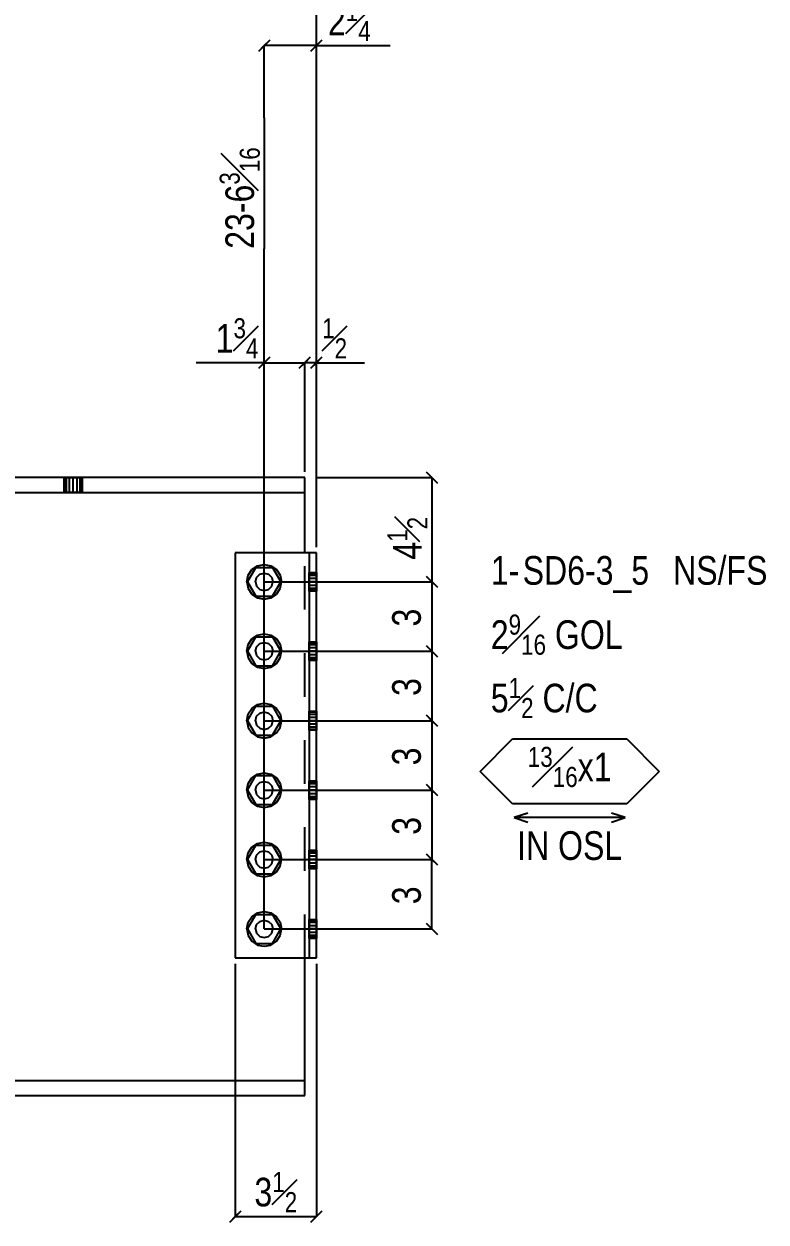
# Model space of a CAD drawing. Extents: x -19 to 172, y -89 to 62.
# Drawn here: x 93.4 to 125.4, y -35.2 to 16.6 of the extents above; entities that cross this region are included whole.
import ezdxf
from ezdxf.enums import TextEntityAlignment as Align

# ---------------------------------------------------------------- set-up
doc = ezdxf.new("R2010")
doc.units = 0
doc.header["$LTSCALE"] = 94.041302
doc.header["$MEASUREMENT"] = 0
doc.linetypes.add('SDS2_5', pattern=[0.04, 0.02, -0.02])
for name, color, linetype in [('OUTLINE', 7, 'CONTINUOUS'), ('SYSTEM_ANNOTATION', 7, 'CONTINUOUS'), ('USER_ANNOTATION', 7, 'CONTINUOUS')]:
    doc.layers.add(name, color=color, linetype=linetype)
doc.styles.add('ARIAL', font='arial.ttf', dxfattribs={"width": 0.8, "height": 0.2})

msp = doc.modelspace()

# ---------------------------------------------------------------- linework, layer by layer
at = {"layer": 'OUTLINE', "color": 2, "linetype": 'CONTINUOUS'}
for p, q in [((105.5, -3), (5.562, -3)), ((95.094, -2.995), (95.094, -3)), ((95.906, -3), (95.906, -2.995)), ((105.5, -3.64), (105.5, -3)), ((5.562, -3.64), (105.5, -3.64)), ((95.094, -3.64), (95.094, -3.645)), ((95.906, -3.645), (95.906, -3.64)), ((105.5, -3.71), (105.5, -3.64)), ((105.5, -3.91), (105.5, -3.71)), ((105.5, -4.209), (105.5, -3.91)), ((105.5, -4.562), (105.5, -4.209)), ((105.5, -6.25), (105.5, -4.562)), ((105.312, -6.25), (102.5, -6.25)), ((102.5, -6.25), (102.5, -23.75)), ((105.456, -6.25), (105.312, -6.25)), ((105.578, -6.25), (105.456, -6.25)), ((105.659, -6.25), (105.578, -6.25)), ((105.688, -6.25), (105.659, -6.25)), ((106, -6.25), (105.688, -6.25)), ((105.688, -6.25), (105.688, -23.75)), ((106, -23.75), (106, -6.25)), ((102.5, -23.75), (105.312, -23.75)), ((105.312, -23.75), (105.456, -23.75)), ((105.456, -23.75), (105.578, -23.75)), ((105.5, -28.137), (105.5, -23.75)), ((105.578, -23.75), (105.659, -23.75)), ((105.659, -23.75), (105.688, -23.75)), ((105.688, -23.75), (106, -23.75)), ((105.5, -28.491), (105.5, -28.137)), ((105.5, -28.79), (105.5, -28.491)), ((105.5, -28.99), (105.5, -28.79)), ((105.5, -29.06), (5.562, -29.06)), ((105.5, -29.06), (105.5, -28.99)), ((105.5, -29.7), (105.5, -29.06)), ((5.562, -29.7), (105.5, -29.7))]:
    msp.add_line(p, q, dxfattribs=at)
at = {"layer": 'OUTLINE', "color": 1, "linetype": 'SDS2_5'}
for p, q in [((95.094, -2.995), (95.125, -2.995)), ((95.094, -3), (95.094, -3.64)), ((95.125, -3), (95.125, -2.995)), ((95.125, -2.995), (95.213, -2.995)), ((95.125, -3.64), (95.125, -3)), ((95.213, -3), (95.213, -2.995)), ((95.213, -2.995), (95.345, -2.995)), ((95.213, -3.64), (95.213, -3)), ((95.345, -3), (95.345, -2.995)), ((95.345, -2.995), (95.5, -2.995)), ((95.345, -3.64), (95.345, -3)), ((95.5, -3), (95.5, -2.995)), ((95.5, -2.995), (95.655, -2.995)), ((95.5, -3.64), (95.5, -3)), ((95.655, -2.995), (95.655, -3)), ((95.655, -2.995), (95.787, -2.995)), ((95.655, -3), (95.655, -3.64)), ((95.787, -2.995), (95.787, -3)), ((95.787, -2.995), (95.875, -2.995)), ((95.787, -3), (95.787, -3.64)), ((95.875, -2.995), (95.875, -3)), ((95.875, -2.995), (95.906, -2.995)), ((95.875, -3), (95.875, -3.64)), ((95.906, -3.64), (95.906, -3)), ((95.125, -3.645), (95.094, -3.645)), ((95.125, -3.645), (95.125, -3.64)), ((95.213, -3.645), (95.125, -3.645)), ((95.213, -3.645), (95.213, -3.64)), ((95.345, -3.645), (95.213, -3.645)), ((95.345, -3.645), (95.345, -3.64)), ((95.5, -3.645), (95.345, -3.645)), ((95.5, -3.645), (95.5, -3.64)), ((95.655, -3.645), (95.5, -3.645)), ((95.655, -3.64), (95.655, -3.645)), ((95.787, -3.645), (95.655, -3.645)), ((95.787, -3.64), (95.787, -3.645)), ((95.875, -3.645), (95.787, -3.645)), ((95.875, -3.64), (95.875, -3.645)), ((95.906, -3.645), (95.875, -3.645)), ((105.5, -23.75), (105.5, -6.25)), ((103, -7.5), (103.055, -7.211)), ((103, -7.5), (103.055, -7.211)), ((103.031, -7.5), (103.391, -6.875)), ((103.031, -7.5), (103.391, -6.875)), ((103.031, -7.5), (103.391, -6.875)), ((103.055, -7.211), (103.219, -6.969)), ((103.055, -7.211), (103.219, -6.969)), ((103.219, -6.969), (103.461, -6.805)), ((103.219, -6.969), (103.461, -6.805)), ((103.391, -6.875), (104.109, -6.875)), ((103.391, -6.875), (104.109, -6.875)), ((103.391, -6.875), (104.109, -6.875)), ((103.422, -7.312), (103.562, -7.172)), ((103.422, -7.312), (103.562, -7.172)), ((103.422, -7.312), (103.562, -7.172)), ((103.422, -7.312), (103.562, -7.172)), ((103.461, -6.805), (103.75, -6.75)), ((103.461, -6.805), (103.75, -6.75)), ((103.562, -7.172), (103.75, -7.125)), ((103.562, -7.172), (103.75, -7.125)), ((103.562, -7.172), (103.75, -7.125)), ((103.562, -7.172), (103.75, -7.125)), ((103.75, -6.75), (104.039, -6.805)), ((103.75, -6.75), (104.039, -6.805)), ((103.75, -7.125), (103.938, -7.172)), ((103.75, -7.125), (103.938, -7.172)), ((103.75, -7.125), (103.938, -7.172)), ((103.75, -7.125), (103.938, -7.172)), ((103.938, -7.172), (104.078, -7.312)), ((103.938, -7.172), (104.078, -7.312)), ((103.938, -7.172), (104.078, -7.312)), ((103.938, -7.172), (104.078, -7.312)), ((104.039, -6.805), (104.281, -6.969)), ((104.039, -6.805), (104.281, -6.969)), ((104.109, -6.875), (104.469, -7.5)), ((104.109, -6.875), (104.469, -7.5)), ((104.109, -6.875), (104.469, -7.5)), ((104.281, -6.969), (104.445, -7.211)), ((104.281, -6.969), (104.445, -7.211)), ((104.445, -7.211), (104.5, -7.5)), ((104.445, -7.211), (104.5, -7.5)), ((105.683, -7.094), (105.688, -7.094)), ((105.683, -7.125), (105.683, -7.094)), ((105.683, -7.125), (105.688, -7.125)), ((105.683, -7.213), (105.683, -7.125)), ((105.683, -7.213), (105.688, -7.213)), ((105.683, -7.345), (105.683, -7.213)), ((105.688, -7.094), (106, -7.094)), ((105.688, -7.125), (106, -7.125)), ((105.688, -7.213), (106, -7.213)), ((106, -7.094), (106.005, -7.094)), ((106, -7.125), (106.005, -7.125)), ((106, -7.213), (106.005, -7.213)), ((106.005, -7.094), (106.005, -7.125)), ((106.005, -7.125), (106.005, -7.213)), ((106.005, -7.213), (106.005, -7.345)), ((103, -7.5), (103.055, -7.789)), ((103, -7.5), (103.055, -7.789)), ((103.031, -7.5), (103.391, -8.125)), ((103.031, -7.5), (103.391, -8.125)), ((103.031, -7.5), (103.391, -8.125)), ((103.375, -7.5), (103.422, -7.312)), ((103.375, -7.5), (103.422, -7.312)), ((103.375, -7.5), (103.422, -7.312)), ((103.375, -7.5), (103.422, -7.312)), ((103.375, -7.5), (103.422, -7.688)), ((103.375, -7.5), (103.422, -7.688)), ((103.375, -7.5), (103.422, -7.688)), ((103.375, -7.5), (103.422, -7.688)), ((103.422, -7.688), (103.562, -7.828)), ((103.422, -7.688), (103.562, -7.828)), ((103.422, -7.688), (103.562, -7.828)), ((103.422, -7.688), (103.562, -7.828)), ((103.938, -7.828), (104.078, -7.688)), ((103.938, -7.828), (104.078, -7.688)), ((103.938, -7.828), (104.078, -7.688)), ((103.938, -7.828), (104.078, -7.688)), ((104.078, -7.312), (104.125, -7.5)), ((104.078, -7.312), (104.125, -7.5)), ((104.078, -7.312), (104.125, -7.5)), ((104.078, -7.312), (104.125, -7.5)), ((104.078, -7.688), (104.125, -7.5)), ((104.078, -7.688), (104.125, -7.5)), ((104.078, -7.688), (104.125, -7.5)), ((104.078, -7.688), (104.125, -7.5)), ((104.109, -8.125), (104.469, -7.5)), ((104.109, -8.125), (104.469, -7.5)), ((104.109, -8.125), (104.469, -7.5)), ((104.445, -7.789), (104.5, -7.5)), ((104.445, -7.789), (104.5, -7.5)), ((105.683, -7.345), (105.688, -7.345)), ((105.683, -7.5), (105.683, -7.345)), ((105.688, -7.5), (105.683, -7.5)), ((105.683, -7.655), (105.683, -7.5)), ((105.688, -7.655), (105.683, -7.655)), ((105.683, -7.787), (105.683, -7.655)), ((105.688, -7.345), (106, -7.345)), ((106, -7.5), (105.688, -7.5)), ((106, -7.655), (105.688, -7.655)), ((106, -7.345), (106.005, -7.345)), ((106.005, -7.5), (106, -7.5)), ((106.005, -7.655), (106, -7.655)), ((106.005, -7.345), (106.005, -7.5)), ((106.005, -7.5), (106.005, -7.655)), ((106.005, -7.655), (106.005, -7.787)), ((103.055, -7.789), (103.219, -8.031)), ((103.055, -7.789), (103.219, -8.031)), ((103.219, -8.031), (103.461, -8.195)), ((103.219, -8.031), (103.461, -8.195)), ((103.391, -8.125), (104.109, -8.125)), ((103.391, -8.125), (104.109, -8.125)), ((103.391, -8.125), (104.109, -8.125)), ((103.461, -8.195), (103.75, -8.25)), ((103.461, -8.195), (103.75, -8.25)), ((103.562, -7.828), (103.75, -7.875)), ((103.562, -7.828), (103.75, -7.875)), ((103.562, -7.828), (103.75, -7.875)), ((103.562, -7.828), (103.75, -7.875)), ((103.75, -7.875), (103.938, -7.828)), ((103.75, -7.875), (103.938, -7.828)), ((103.75, -7.875), (103.938, -7.828)), ((103.75, -7.875), (103.938, -7.828)), ((103.75, -8.25), (104.039, -8.195)), ((103.75, -8.25), (104.039, -8.195)), ((104.039, -8.195), (104.281, -8.031)), ((104.039, -8.195), (104.281, -8.031)), ((104.281, -8.031), (104.445, -7.789)), ((104.281, -8.031), (104.445, -7.789)), ((105.688, -7.787), (105.683, -7.787)), ((105.683, -7.875), (105.683, -7.787)), ((105.688, -7.875), (105.683, -7.875)), ((105.683, -7.906), (105.683, -7.875)), ((105.688, -7.906), (105.683, -7.906)), ((106, -7.787), (105.688, -7.787)), ((106, -7.875), (105.688, -7.875)), ((106, -7.906), (105.688, -7.906)), ((106.005, -7.787), (106, -7.787)), ((106.005, -7.875), (106, -7.875)), ((106.005, -7.906), (106, -7.906)), ((106.005, -7.787), (106.005, -7.875)), ((106.005, -7.875), (106.005, -7.906)), ((103.219, -9.969), (103.461, -9.805)), ((103.219, -9.969), (103.461, -9.805)), ((103.461, -9.805), (103.75, -9.75)), ((103.461, -9.805), (103.75, -9.75)), ((103.75, -9.75), (104.039, -9.805)), ((103.75, -9.75), (104.039, -9.805)), ((104.039, -9.805), (104.281, -9.969)), ((104.039, -9.805), (104.281, -9.969)), ((103, -10.5), (103.055, -10.211)), ((103, -10.5), (103.055, -10.211)), ((103.031, -10.5), (103.391, -9.875)), ((103.031, -10.5), (103.391, -9.875)), ((103.031, -10.5), (103.391, -9.875)), ((103.055, -10.211), (103.219, -9.969)), ((103.055, -10.211), (103.219, -9.969)), ((103.375, -10.5), (103.422, -10.312)), ((103.375, -10.5), (103.422, -10.312)), ((103.375, -10.5), (103.422, -10.312)), ((103.375, -10.5), (103.422, -10.312)), ((103.391, -9.875), (104.109, -9.875)), ((103.391, -9.875), (104.109, -9.875)), ((103.391, -9.875), (104.109, -9.875)), ((103.422, -10.312), (103.562, -10.172)), ((103.422, -10.312), (103.562, -10.172)), ((103.422, -10.312), (103.562, -10.172)), ((103.422, -10.312), (103.562, -10.172)), ((103.562, -10.172), (103.75, -10.125)), ((103.562, -10.172), (103.75, -10.125)), ((103.562, -10.172), (103.75, -10.125)), ((103.562, -10.172), (103.75, -10.125)), ((103.75, -10.125), (103.938, -10.172)), ((103.75, -10.125), (103.938, -10.172)), ((103.75, -10.125), (103.938, -10.172)), ((103.75, -10.125), (103.938, -10.172)), ((103.938, -10.172), (104.078, -10.312)), ((103.938, -10.172), (104.078, -10.312)), ((103.938, -10.172), (104.078, -10.312)), ((103.938, -10.172), (104.078, -10.312)), ((104.078, -10.312), (104.125, -10.5)), ((104.078, -10.312), (104.125, -10.5)), ((104.078, -10.312), (104.125, -10.5)), ((104.078, -10.312), (104.125, -10.5)), ((104.109, -9.875), (104.469, -10.5)), ((104.109, -9.875), (104.469, -10.5)), ((104.109, -9.875), (104.469, -10.5)), ((104.281, -9.969), (104.445, -10.211)), ((104.281, -9.969), (104.445, -10.211)), ((104.445, -10.211), (104.5, -10.5)), ((104.445, -10.211), (104.5, -10.5)), ((105.683, -10.094), (105.688, -10.094)), ((105.683, -10.125), (105.683, -10.094)), ((105.683, -10.125), (105.688, -10.125)), ((105.683, -10.213), (105.683, -10.125)), ((105.683, -10.213), (105.688, -10.213)), ((105.683, -10.345), (105.683, -10.213)), ((105.683, -10.345), (105.688, -10.345)), ((105.683, -10.5), (105.683, -10.345)), ((105.688, -10.094), (106, -10.094)), ((105.688, -10.125), (106, -10.125)), ((105.688, -10.213), (106, -10.213)), ((105.688, -10.345), (106, -10.345)), ((106, -10.094), (106.005, -10.094)), ((106, -10.125), (106.005, -10.125)), ((106, -10.213), (106.005, -10.213)), ((106, -10.345), (106.005, -10.345)), ((106.005, -10.094), (106.005, -10.125)), ((106.005, -10.125), (106.005, -10.213)), ((106.005, -10.213), (106.005, -10.345)), ((106.005, -10.345), (106.005, -10.5)), ((103, -10.5), (103.055, -10.789)), ((103, -10.5), (103.055, -10.789)), ((103.031, -10.5), (103.391, -11.125)), ((103.031, -10.5), (103.391, -11.125)), ((103.031, -10.5), (103.391, -11.125)), ((103.055, -10.789), (103.219, -11.031)), ((103.055, -10.789), (103.219, -11.031)), ((103.375, -10.5), (103.422, -10.688)), ((103.375, -10.5), (103.422, -10.688)), ((103.375, -10.5), (103.422, -10.688)), ((103.375, -10.5), (103.422, -10.688)), ((103.422, -10.688), (103.562, -10.828)), ((103.422, -10.688), (103.562, -10.828)), ((103.422, -10.688), (103.562, -10.828)), ((103.422, -10.688), (103.562, -10.828)), ((103.562, -10.828), (103.75, -10.875)), ((103.562, -10.828), (103.75, -10.875)), ((103.562, -10.828), (103.75, -10.875)), ((103.562, -10.828), (103.75, -10.875)), ((103.75, -10.875), (103.938, -10.828)), ((103.75, -10.875), (103.938, -10.828)), ((103.75, -10.875), (103.938, -10.828)), ((103.75, -10.875), (103.938, -10.828)), ((103.938, -10.828), (104.078, -10.688)), ((103.938, -10.828), (104.078, -10.688)), ((103.938, -10.828), (104.078, -10.688)), ((103.938, -10.828), (104.078, -10.688)), ((104.078, -10.688), (104.125, -10.5)), ((104.078, -10.688), (104.125, -10.5)), ((104.078, -10.688), (104.125, -10.5)), ((104.078, -10.688), (104.125, -10.5)), ((104.109, -11.125), (104.469, -10.5)), ((104.109, -11.125), (104.469, -10.5)), ((104.109, -11.125), (104.469, -10.5)), ((104.281, -11.031), (104.445, -10.789)), ((104.281, -11.031), (104.445, -10.789)), ((104.445, -10.789), (104.5, -10.5)), ((104.445, -10.789), (104.5, -10.5)), ((105.688, -10.5), (105.683, -10.5)), ((105.683, -10.655), (105.683, -10.5)), ((105.688, -10.655), (105.683, -10.655)), ((105.683, -10.787), (105.683, -10.655)), ((105.688, -10.787), (105.683, -10.787)), ((105.683, -10.875), (105.683, -10.787)), ((106, -10.5), (105.688, -10.5)), ((106, -10.655), (105.688, -10.655)), ((106, -10.787), (105.688, -10.787)), ((106.005, -10.5), (106, -10.5)), ((106.005, -10.655), (106, -10.655)), ((106.005, -10.787), (106, -10.787)), ((106.005, -10.5), (106.005, -10.655)), ((106.005, -10.655), (106.005, -10.787)), ((106.005, -10.787), (106.005, -10.875)), ((103.219, -11.031), (103.461, -11.195)), ((103.219, -11.031), (103.461, -11.195)), ((103.391, -11.125), (104.109, -11.125)), ((103.391, -11.125), (104.109, -11.125)), ((103.391, -11.125), (104.109, -11.125)), ((103.461, -11.195), (103.75, -11.25)), ((103.461, -11.195), (103.75, -11.25)), ((103.75, -11.25), (104.039, -11.195)), ((103.75, -11.25), (104.039, -11.195)), ((104.039, -11.195), (104.281, -11.031)), ((104.039, -11.195), (104.281, -11.031)), ((105.688, -10.875), (105.683, -10.875)), ((105.683, -10.906), (105.683, -10.875)), ((105.688, -10.906), (105.683, -10.906)), ((106, -10.875), (105.688, -10.875)), ((106, -10.906), (105.688, -10.906)), ((106.005, -10.875), (106, -10.875)), ((106.005, -10.906), (106, -10.906)), ((106.005, -10.875), (106.005, -10.906)), ((103.031, -13.5), (103.391, -12.875)), ((103.031, -13.5), (103.391, -12.875)), ((103.031, -13.5), (103.391, -12.875)), ((103.219, -12.969), (103.461, -12.805)), ((103.219, -12.969), (103.461, -12.805)), ((103.391, -12.875), (104.109, -12.875)), ((103.391, -12.875), (104.109, -12.875)), ((103.391, -12.875), (104.109, -12.875)), ((103.461, -12.805), (103.75, -12.75)), ((103.461, -12.805), (103.75, -12.75)), ((103.75, -12.75), (104.039, -12.805)), ((103.75, -12.75), (104.039, -12.805)), ((104.039, -12.805), (104.281, -12.969)), ((104.039, -12.805), (104.281, -12.969)), ((104.109, -12.875), (104.469, -13.5)), ((104.109, -12.875), (104.469, -13.5)), ((104.109, -12.875), (104.469, -13.5)), ((103, -13.5), (103.055, -13.211)), ((103, -13.5), (103.055, -13.211)), ((103.055, -13.211), (103.219, -12.969)), ((103.055, -13.211), (103.219, -12.969)), ((103.375, -13.5), (103.422, -13.312)), ((103.375, -13.5), (103.422, -13.312)), ((103.375, -13.5), (103.422, -13.312)), ((103.375, -13.5), (103.422, -13.312)), ((103.422, -13.312), (103.562, -13.172)), ((103.422, -13.312), (103.562, -13.172)), ((103.422, -13.312), (103.562, -13.172)), ((103.422, -13.312), (103.562, -13.172)), ((103.562, -13.172), (103.75, -13.125)), ((103.562, -13.172), (103.75, -13.125)), ((103.562, -13.172), (103.75, -13.125)), ((103.562, -13.172), (103.75, -13.125)), ((103.75, -13.125), (103.938, -13.172)), ((103.75, -13.125), (103.938, -13.172)), ((103.75, -13.125), (103.938, -13.172)), ((103.75, -13.125), (103.938, -13.172)), ((103.938, -13.172), (104.078, -13.312)), ((103.938, -13.172), (104.078, -13.312)), ((103.938, -13.172), (104.078, -13.312)), ((103.938, -13.172), (104.078, -13.312)), ((104.078, -13.312), (104.125, -13.5)), ((104.078, -13.312), (104.125, -13.5)), ((104.078, -13.312), (104.125, -13.5)), ((104.078, -13.312), (104.125, -13.5)), ((104.281, -12.969), (104.445, -13.211)), ((104.281, -12.969), (104.445, -13.211)), ((104.445, -13.211), (104.5, -13.5)), ((104.445, -13.211), (104.5, -13.5)), ((105.683, -13.094), (105.688, -13.094)), ((105.683, -13.125), (105.683, -13.094)), ((105.683, -13.125), (105.688, -13.125)), ((105.683, -13.213), (105.683, -13.125)), ((105.683, -13.213), (105.688, -13.213)), ((105.683, -13.345), (105.683, -13.213)), ((105.683, -13.345), (105.688, -13.345)), ((105.683, -13.5), (105.683, -13.345)), ((105.688, -13.094), (106, -13.094)), ((105.688, -13.125), (106, -13.125)), ((105.688, -13.213), (106, -13.213)), ((105.688, -13.345), (106, -13.345)), ((106, -13.094), (106.005, -13.094)), ((106, -13.125), (106.005, -13.125)), ((106, -13.213), (106.005, -13.213)), ((106, -13.345), (106.005, -13.345)), ((106.005, -13.094), (106.005, -13.125)), ((106.005, -13.125), (106.005, -13.213)), ((106.005, -13.213), (106.005, -13.345)), ((106.005, -13.345), (106.005, -13.5)), ((103, -13.5), (103.055, -13.789)), ((103, -13.5), (103.055, -13.789)), ((103.031, -13.5), (103.391, -14.125)), ((103.031, -13.5), (103.391, -14.125)), ((103.031, -13.5), (103.391, -14.125)), ((103.055, -13.789), (103.219, -14.031)), ((103.055, -13.789), (103.219, -14.031)), ((103.375, -13.5), (103.422, -13.688)), ((103.375, -13.5), (103.422, -13.688)), ((103.375, -13.5), (103.422, -13.688)), ((103.375, -13.5), (103.422, -13.688)), ((103.422, -13.688), (103.562, -13.828)), ((103.422, -13.688), (103.562, -13.828)), ((103.422, -13.688), (103.562, -13.828)), ((103.422, -13.688), (103.562, -13.828)), ((103.562, -13.828), (103.75, -13.875)), ((103.562, -13.828), (103.75, -13.875)), ((103.562, -13.828), (103.75, -13.875)), ((103.562, -13.828), (103.75, -13.875)), ((103.75, -13.875), (103.938, -13.828)), ((103.75, -13.875), (103.938, -13.828)), ((103.75, -13.875), (103.938, -13.828)), ((103.75, -13.875), (103.938, -13.828)), ((103.938, -13.828), (104.078, -13.688)), ((103.938, -13.828), (104.078, -13.688)), ((103.938, -13.828), (104.078, -13.688)), ((103.938, -13.828), (104.078, -13.688)), ((104.078, -13.688), (104.125, -13.5)), ((104.078, -13.688), (104.125, -13.5)), ((104.078, -13.688), (104.125, -13.5)), ((104.078, -13.688), (104.125, -13.5)), ((104.109, -14.125), (104.469, -13.5)), ((104.109, -14.125), (104.469, -13.5)), ((104.109, -14.125), (104.469, -13.5)), ((104.281, -14.031), (104.445, -13.789)), ((104.281, -14.031), (104.445, -13.789)), ((104.445, -13.789), (104.5, -13.5)), ((104.445, -13.789), (104.5, -13.5)), ((105.688, -13.5), (105.683, -13.5)), ((105.683, -13.655), (105.683, -13.5)), ((105.688, -13.655), (105.683, -13.655)), ((105.683, -13.787), (105.683, -13.655)), ((105.688, -13.787), (105.683, -13.787)), ((105.683, -13.875), (105.683, -13.787)), ((105.688, -13.875), (105.683, -13.875)), ((105.683, -13.906), (105.683, -13.875)), ((105.688, -13.906), (105.683, -13.906)), ((106, -13.5), (105.688, -13.5)), ((106, -13.655), (105.688, -13.655)), ((106, -13.787), (105.688, -13.787)), ((106, -13.875), (105.688, -13.875)), ((106, -13.906), (105.688, -13.906)), ((106.005, -13.5), (106, -13.5)), ((106.005, -13.655), (106, -13.655)), ((106.005, -13.787), (106, -13.787)), ((106.005, -13.875), (106, -13.875)), ((106.005, -13.906), (106, -13.906)), ((106.005, -13.5), (106.005, -13.655)), ((106.005, -13.655), (106.005, -13.787)), ((106.005, -13.787), (106.005, -13.875)), ((106.005, -13.875), (106.005, -13.906)), ((103.219, -14.031), (103.461, -14.195)), ((103.219, -14.031), (103.461, -14.195)), ((103.391, -14.125), (104.109, -14.125)), ((103.391, -14.125), (104.109, -14.125)), ((103.391, -14.125), (104.109, -14.125)), ((103.461, -14.195), (103.75, -14.25)), ((103.461, -14.195), (103.75, -14.25)), ((103.75, -14.25), (104.039, -14.195)), ((103.75, -14.25), (104.039, -14.195)), ((104.039, -14.195), (104.281, -14.031)), ((104.039, -14.195), (104.281, -14.031)), ((103.031, -16.5), (103.391, -15.875)), ((103.031, -16.5), (103.391, -15.875)), ((103.031, -16.5), (103.391, -15.875)), ((103.055, -16.211), (103.219, -15.969)), ((103.055, -16.211), (103.219, -15.969)), ((103.219, -15.969), (103.461, -15.805)), ((103.219, -15.969), (103.461, -15.805)), ((103.391, -15.875), (104.109, -15.875)), ((103.391, -15.875), (104.109, -15.875)), ((103.391, -15.875), (104.109, -15.875)), ((103.461, -15.805), (103.75, -15.75)), ((103.461, -15.805), (103.75, -15.75)), ((103.75, -15.75), (104.039, -15.805)), ((103.75, -15.75), (104.039, -15.805)), ((104.039, -15.805), (104.281, -15.969)), ((104.039, -15.805), (104.281, -15.969)), ((104.109, -15.875), (104.469, -16.5)), ((104.109, -15.875), (104.469, -16.5)), ((104.109, -15.875), (104.469, -16.5)), ((104.281, -15.969), (104.445, -16.211)), ((104.281, -15.969), (104.445, -16.211)), ((103, -16.5), (103.055, -16.211)), ((103, -16.5), (103.055, -16.211)), ((103, -16.5), (103.055, -16.789)), ((103, -16.5), (103.055, -16.789)), ((103.031, -16.5), (103.391, -17.125)), ((103.031, -16.5), (103.391, -17.125)), ((103.031, -16.5), (103.391, -17.125)), ((103.375, -16.5), (103.422, -16.312)), ((103.375, -16.5), (103.422, -16.312)), ((103.375, -16.5), (103.422, -16.312)), ((103.375, -16.5), (103.422, -16.312)), ((103.375, -16.5), (103.422, -16.688)), ((103.375, -16.5), (103.422, -16.688)), ((103.375, -16.5), (103.422, -16.688)), ((103.375, -16.5), (103.422, -16.688)), ((103.422, -16.312), (103.562, -16.172)), ((103.422, -16.312), (103.562, -16.172)), ((103.422, -16.312), (103.562, -16.172)), ((103.422, -16.312), (103.562, -16.172)), ((103.562, -16.172), (103.75, -16.125)), ((103.562, -16.172), (103.75, -16.125)), ((103.562, -16.172), (103.75, -16.125)), ((103.562, -16.172), (103.75, -16.125)), ((103.75, -16.125), (103.938, -16.172)), ((103.75, -16.125), (103.938, -16.172)), ((103.75, -16.125), (103.938, -16.172)), ((103.75, -16.125), (103.938, -16.172)), ((103.938, -16.172), (104.078, -16.312)), ((103.938, -16.172), (104.078, -16.312)), ((103.938, -16.172), (104.078, -16.312)), ((103.938, -16.172), (104.078, -16.312)), ((104.078, -16.312), (104.125, -16.5)), ((104.078, -16.312), (104.125, -16.5)), ((104.078, -16.312), (104.125, -16.5)), ((104.078, -16.312), (104.125, -16.5)), ((104.078, -16.688), (104.125, -16.5)), ((104.078, -16.688), (104.125, -16.5)), ((104.078, -16.688), (104.125, -16.5)), ((104.078, -16.688), (104.125, -16.5)), ((104.109, -17.125), (104.469, -16.5)), ((104.109, -17.125), (104.469, -16.5)), ((104.109, -17.125), (104.469, -16.5)), ((104.445, -16.211), (104.5, -16.5)), ((104.445, -16.211), (104.5, -16.5)), ((104.445, -16.789), (104.5, -16.5)), ((104.445, -16.789), (104.5, -16.5)), ((105.683, -16.094), (105.688, -16.094)), ((105.683, -16.125), (105.683, -16.094)), ((105.683, -16.125), (105.688, -16.125)), ((105.683, -16.213), (105.683, -16.125)), ((105.683, -16.213), (105.688, -16.213)), ((105.683, -16.345), (105.683, -16.213)), ((105.683, -16.345), (105.688, -16.345)), ((105.683, -16.5), (105.683, -16.345)), ((105.688, -16.5), (105.683, -16.5)), ((105.683, -16.655), (105.683, -16.5)), ((105.688, -16.094), (106, -16.094)), ((105.688, -16.125), (106, -16.125)), ((105.688, -16.213), (106, -16.213)), ((105.688, -16.345), (106, -16.345)), ((106, -16.5), (105.688, -16.5)), ((106, -16.094), (106.005, -16.094)), ((106, -16.125), (106.005, -16.125)), ((106, -16.213), (106.005, -16.213)), ((106, -16.345), (106.005, -16.345)), ((106.005, -16.5), (106, -16.5)), ((106.005, -16.094), (106.005, -16.125)), ((106.005, -16.125), (106.005, -16.213)), ((106.005, -16.213), (106.005, -16.345)), ((106.005, -16.345), (106.005, -16.5)), ((106.005, -16.5), (106.005, -16.655)), ((103.055, -16.789), (103.219, -17.031)), ((103.055, -16.789), (103.219, -17.031)), ((103.219, -17.031), (103.461, -17.195)), ((103.219, -17.031), (103.461, -17.195)), ((103.422, -16.688), (103.562, -16.828)), ((103.422, -16.688), (103.562, -16.828)), ((103.422, -16.688), (103.562, -16.828)), ((103.422, -16.688), (103.562, -16.828)), ((103.562, -16.828), (103.75, -16.875)), ((103.562, -16.828), (103.75, -16.875)), ((103.562, -16.828), (103.75, -16.875)), ((103.562, -16.828), (103.75, -16.875)), ((103.75, -16.875), (103.938, -16.828)), ((103.75, -16.875), (103.938, -16.828)), ((103.75, -16.875), (103.938, -16.828)), ((103.75, -16.875), (103.938, -16.828)), ((103.938, -16.828), (104.078, -16.688)), ((103.938, -16.828), (104.078, -16.688)), ((103.938, -16.828), (104.078, -16.688)), ((103.938, -16.828), (104.078, -16.688)), ((104.039, -17.195), (104.281, -17.031)), ((104.039, -17.195), (104.281, -17.031)), ((104.281, -17.031), (104.445, -16.789)), ((104.281, -17.031), (104.445, -16.789)), ((105.688, -16.655), (105.683, -16.655)), ((105.683, -16.787), (105.683, -16.655)), ((105.688, -16.787), (105.683, -16.787)), ((105.683, -16.875), (105.683, -16.787)), ((105.688, -16.875), (105.683, -16.875)), ((105.683, -16.906), (105.683, -16.875)), ((105.688, -16.906), (105.683, -16.906)), ((106, -16.655), (105.688, -16.655)), ((106, -16.787), (105.688, -16.787)), ((106, -16.875), (105.688, -16.875)), ((106, -16.906), (105.688, -16.906)), ((106.005, -16.655), (106, -16.655)), ((106.005, -16.787), (106, -16.787)), ((106.005, -16.875), (106, -16.875)), ((106.005, -16.906), (106, -16.906)), ((106.005, -16.655), (106.005, -16.787)), ((106.005, -16.787), (106.005, -16.875)), ((106.005, -16.875), (106.005, -16.906)), ((103.391, -17.125), (104.109, -17.125)), ((103.391, -17.125), (104.109, -17.125)), ((103.391, -17.125), (104.109, -17.125)), ((103.461, -17.195), (103.75, -17.25)), ((103.461, -17.195), (103.75, -17.25)), ((103.75, -17.25), (104.039, -17.195)), ((103.75, -17.25), (104.039, -17.195)), ((103.031, -19.5), (103.391, -18.875)), ((103.031, -19.5), (103.391, -18.875)), ((103.031, -19.5), (103.391, -18.875)), ((103.055, -19.211), (103.219, -18.969)), ((103.055, -19.211), (103.219, -18.969)), ((103.219, -18.969), (103.461, -18.805)), ((103.219, -18.969), (103.461, -18.805)), ((103.391, -18.875), (104.109, -18.875)), ((103.391, -18.875), (104.109, -18.875)), ((103.391, -18.875), (104.109, -18.875)), ((103.461, -18.805), (103.75, -18.75)), ((103.461, -18.805), (103.75, -18.75)), ((103.562, -19.172), (103.75, -19.125)), ((103.562, -19.172), (103.75, -19.125)), ((103.562, -19.172), (103.75, -19.125)), ((103.562, -19.172), (103.75, -19.125)), ((103.75, -18.75), (104.039, -18.805)), ((103.75, -18.75), (104.039, -18.805)), ((103.75, -19.125), (103.938, -19.172)), ((103.75, -19.125), (103.938, -19.172)), ((103.75, -19.125), (103.938, -19.172)), ((103.75, -19.125), (103.938, -19.172)), ((104.039, -18.805), (104.281, -18.969)), ((104.039, -18.805), (104.281, -18.969)), ((104.109, -18.875), (104.469, -19.5)), ((104.109, -18.875), (104.469, -19.5)), ((104.109, -18.875), (104.469, -19.5)), ((104.281, -18.969), (104.445, -19.211)), ((104.281, -18.969), (104.445, -19.211)), ((105.683, -19.094), (105.688, -19.094)), ((105.683, -19.125), (105.683, -19.094)), ((105.683, -19.125), (105.688, -19.125)), ((105.683, -19.213), (105.683, -19.125)), ((105.688, -19.094), (106, -19.094)), ((105.688, -19.125), (106, -19.125)), ((106, -19.094), (106.005, -19.094)), ((106, -19.125), (106.005, -19.125)), ((106.005, -19.094), (106.005, -19.125)), ((106.005, -19.125), (106.005, -19.213)), ((103, -19.5), (103.055, -19.211)), ((103, -19.5), (103.055, -19.211)), ((103, -19.5), (103.055, -19.789)), ((103, -19.5), (103.055, -19.789)), ((103.031, -19.5), (103.391, -20.125)), ((103.031, -19.5), (103.391, -20.125)), ((103.031, -19.5), (103.391, -20.125)), ((103.375, -19.5), (103.422, -19.312)), ((103.375, -19.5), (103.422, -19.312)), ((103.375, -19.5), (103.422, -19.312)), ((103.375, -19.5), (103.422, -19.312)), ((103.375, -19.5), (103.422, -19.688)), ((103.375, -19.5), (103.422, -19.688)), ((103.375, -19.5), (103.422, -19.688)), ((103.375, -19.5), (103.422, -19.688)), ((103.422, -19.312), (103.562, -19.172)), ((103.422, -19.312), (103.562, -19.172)), ((103.422, -19.312), (103.562, -19.172)), ((103.422, -19.312), (103.562, -19.172)), ((103.938, -19.172), (104.078, -19.312)), ((103.938, -19.172), (104.078, -19.312)), ((103.938, -19.172), (104.078, -19.312)), ((103.938, -19.172), (104.078, -19.312)), ((104.078, -19.312), (104.125, -19.5)), ((104.078, -19.312), (104.125, -19.5)), ((104.078, -19.312), (104.125, -19.5)), ((104.078, -19.312), (104.125, -19.5)), ((104.078, -19.688), (104.125, -19.5)), ((104.078, -19.688), (104.125, -19.5)), ((104.078, -19.688), (104.125, -19.5)), ((104.078, -19.688), (104.125, -19.5)), ((104.109, -20.125), (104.469, -19.5)), ((104.109, -20.125), (104.469, -19.5)), ((104.109, -20.125), (104.469, -19.5)), ((104.445, -19.211), (104.5, -19.5)), ((104.445, -19.211), (104.5, -19.5)), ((104.445, -19.789), (104.5, -19.5)), ((104.445, -19.789), (104.5, -19.5)), ((105.683, -19.213), (105.688, -19.213)), ((105.683, -19.345), (105.683, -19.213)), ((105.683, -19.345), (105.688, -19.345)), ((105.683, -19.5), (105.683, -19.345)), ((105.688, -19.5), (105.683, -19.5)), ((105.683, -19.655), (105.683, -19.5)), ((105.688, -19.655), (105.683, -19.655)), ((105.683, -19.787), (105.683, -19.655)), ((105.688, -19.213), (106, -19.213)), ((105.688, -19.345), (106, -19.345)), ((106, -19.5), (105.688, -19.5)), ((106, -19.655), (105.688, -19.655)), ((106, -19.213), (106.005, -19.213)), ((106, -19.345), (106.005, -19.345)), ((106.005, -19.5), (106, -19.5)), ((106.005, -19.655), (106, -19.655)), ((106.005, -19.213), (106.005, -19.345)), ((106.005, -19.345), (106.005, -19.5)), ((106.005, -19.5), (106.005, -19.655)), ((106.005, -19.655), (106.005, -19.787)), ((103.055, -19.789), (103.219, -20.031)), ((103.055, -19.789), (103.219, -20.031)), ((103.219, -20.031), (103.461, -20.195)), ((103.219, -20.031), (103.461, -20.195)), ((103.391, -20.125), (104.109, -20.125)), ((103.391, -20.125), (104.109, -20.125)), ((103.391, -20.125), (104.109, -20.125)), ((103.422, -19.688), (103.562, -19.828)), ((103.422, -19.688), (103.562, -19.828)), ((103.422, -19.688), (103.562, -19.828)), ((103.422, -19.688), (103.562, -19.828)), ((103.562, -19.828), (103.75, -19.875)), ((103.562, -19.828), (103.75, -19.875)), ((103.562, -19.828), (103.75, -19.875)), ((103.562, -19.828), (103.75, -19.875)), ((103.75, -19.875), (103.938, -19.828)), ((103.75, -19.875), (103.938, -19.828)), ((103.75, -19.875), (103.938, -19.828)), ((103.75, -19.875), (103.938, -19.828)), ((103.938, -19.828), (104.078, -19.688)), ((103.938, -19.828), (104.078, -19.688)), ((103.938, -19.828), (104.078, -19.688)), ((103.938, -19.828), (104.078, -19.688)), ((104.039, -20.195), (104.281, -20.031)), ((104.039, -20.195), (104.281, -20.031)), ((104.281, -20.031), (104.445, -19.789)), ((104.281, -20.031), (104.445, -19.789)), ((105.688, -19.787), (105.683, -19.787)), ((105.683, -19.875), (105.683, -19.787)), ((105.688, -19.875), (105.683, -19.875)), ((105.683, -19.906), (105.683, -19.875)), ((105.688, -19.906), (105.683, -19.906)), ((106, -19.787), (105.688, -19.787)), ((106, -19.875), (105.688, -19.875)), ((106, -19.906), (105.688, -19.906)), ((106.005, -19.787), (106, -19.787)), ((106.005, -19.875), (106, -19.875)), ((106.005, -19.906), (106, -19.906)), ((106.005, -19.787), (106.005, -19.875)), ((106.005, -19.875), (106.005, -19.906)), ((103.461, -20.195), (103.75, -20.25)), ((103.461, -20.195), (103.75, -20.25)), ((103.75, -20.25), (104.039, -20.195)), ((103.75, -20.25), (104.039, -20.195)), ((103, -22.5), (103.055, -22.211)), ((103, -22.5), (103.055, -22.211)), ((103.031, -22.5), (103.391, -21.875)), ((103.031, -22.5), (103.391, -21.875)), ((103.031, -22.5), (103.391, -21.875)), ((103.055, -22.211), (103.219, -21.969)), ((103.055, -22.211), (103.219, -21.969)), ((103.219, -21.969), (103.461, -21.805)), ((103.219, -21.969), (103.461, -21.805)), ((103.391, -21.875), (104.109, -21.875)), ((103.391, -21.875), (104.109, -21.875)), ((103.391, -21.875), (104.109, -21.875)), ((103.422, -22.312), (103.562, -22.172)), ((103.422, -22.312), (103.562, -22.172)), ((103.422, -22.312), (103.562, -22.172)), ((103.422, -22.312), (103.562, -22.172)), ((103.461, -21.805), (103.75, -21.75)), ((103.461, -21.805), (103.75, -21.75)), ((103.562, -22.172), (103.75, -22.125)), ((103.562, -22.172), (103.75, -22.125)), ((103.562, -22.172), (103.75, -22.125)), ((103.562, -22.172), (103.75, -22.125)), ((103.75, -21.75), (104.039, -21.805)), ((103.75, -21.75), (104.039, -21.805)), ((103.75, -22.125), (103.938, -22.172)), ((103.75, -22.125), (103.938, -22.172)), ((103.75, -22.125), (103.938, -22.172)), ((103.75, -22.125), (103.938, -22.172)), ((103.938, -22.172), (104.078, -22.312)), ((103.938, -22.172), (104.078, -22.312)), ((103.938, -22.172), (104.078, -22.312)), ((103.938, -22.172), (104.078, -22.312)), ((104.039, -21.805), (104.281, -21.969)), ((104.039, -21.805), (104.281, -21.969)), ((104.109, -21.875), (104.469, -22.5)), ((104.109, -21.875), (104.469, -22.5)), ((104.109, -21.875), (104.469, -22.5)), ((104.281, -21.969), (104.445, -22.211)), ((104.281, -21.969), (104.445, -22.211)), ((104.445, -22.211), (104.5, -22.5)), ((104.445, -22.211), (104.5, -22.5)), ((105.683, -22.094), (105.688, -22.094)), ((105.683, -22.125), (105.683, -22.094)), ((105.683, -22.125), (105.688, -22.125)), ((105.683, -22.213), (105.683, -22.125)), ((105.683, -22.213), (105.688, -22.213)), ((105.683, -22.345), (105.683, -22.213)), ((105.688, -22.094), (106, -22.094)), ((105.688, -22.125), (106, -22.125)), ((105.688, -22.213), (106, -22.213)), ((106, -22.094), (106.005, -22.094)), ((106, -22.125), (106.005, -22.125)), ((106, -22.213), (106.005, -22.213)), ((106.005, -22.094), (106.005, -22.125)), ((106.005, -22.125), (106.005, -22.213)), ((106.005, -22.213), (106.005, -22.345)), ((103, -22.5), (103.055, -22.789)), ((103, -22.5), (103.055, -22.789)), ((103.031, -22.5), (103.391, -23.125)), ((103.031, -22.5), (103.391, -23.125)), ((103.031, -22.5), (103.391, -23.125)), ((103.375, -22.5), (103.422, -22.312)), ((103.375, -22.5), (103.422, -22.312)), ((103.375, -22.5), (103.422, -22.312)), ((103.375, -22.5), (103.422, -22.312)), ((103.375, -22.5), (103.422, -22.688)), ((103.375, -22.5), (103.422, -22.688)), ((103.375, -22.5), (103.422, -22.688)), ((103.375, -22.5), (103.422, -22.688)), ((103.422, -22.688), (103.562, -22.828)), ((103.422, -22.688), (103.562, -22.828)), ((103.422, -22.688), (103.562, -22.828)), ((103.422, -22.688), (103.562, -22.828)), ((103.938, -22.828), (104.078, -22.688)), ((103.938, -22.828), (104.078, -22.688)), ((103.938, -22.828), (104.078, -22.688)), ((103.938, -22.828), (104.078, -22.688)), ((104.078, -22.312), (104.125, -22.5)), ((104.078, -22.312), (104.125, -22.5)), ((104.078, -22.312), (104.125, -22.5)), ((104.078, -22.312), (104.125, -22.5)), ((104.078, -22.688), (104.125, -22.5)), ((104.078, -22.688), (104.125, -22.5)), ((104.078, -22.688), (104.125, -22.5)), ((104.078, -22.688), (104.125, -22.5)), ((104.109, -23.125), (104.469, -22.5)), ((104.109, -23.125), (104.469, -22.5)), ((104.109, -23.125), (104.469, -22.5)), ((104.445, -22.789), (104.5, -22.5)), ((104.445, -22.789), (104.5, -22.5)), ((105.683, -22.345), (105.688, -22.345)), ((105.683, -22.5), (105.683, -22.345)), ((105.688, -22.5), (105.683, -22.5)), ((105.683, -22.655), (105.683, -22.5)), ((105.688, -22.655), (105.683, -22.655)), ((105.683, -22.787), (105.683, -22.655)), ((105.688, -22.345), (106, -22.345)), ((106, -22.5), (105.688, -22.5)), ((106, -22.655), (105.688, -22.655)), ((106, -22.345), (106.005, -22.345)), ((106.005, -22.5), (106, -22.5)), ((106.005, -22.655), (106, -22.655)), ((106.005, -22.345), (106.005, -22.5)), ((106.005, -22.5), (106.005, -22.655)), ((106.005, -22.655), (106.005, -22.787)), ((103.055, -22.789), (103.219, -23.031)), ((103.055, -22.789), (103.219, -23.031)), ((103.219, -23.031), (103.461, -23.195)), ((103.219, -23.031), (103.461, -23.195)), ((103.391, -23.125), (104.109, -23.125)), ((103.391, -23.125), (104.109, -23.125)), ((103.391, -23.125), (104.109, -23.125)), ((103.461, -23.195), (103.75, -23.25)), ((103.461, -23.195), (103.75, -23.25)), ((103.562, -22.828), (103.75, -22.875)), ((103.562, -22.828), (103.75, -22.875)), ((103.562, -22.828), (103.75, -22.875)), ((103.562, -22.828), (103.75, -22.875)), ((103.75, -22.875), (103.938, -22.828)), ((103.75, -22.875), (103.938, -22.828)), ((103.75, -22.875), (103.938, -22.828)), ((103.75, -22.875), (103.938, -22.828)), ((103.75, -23.25), (104.039, -23.195)), ((103.75, -23.25), (104.039, -23.195)), ((104.039, -23.195), (104.281, -23.031)), ((104.039, -23.195), (104.281, -23.031)), ((104.281, -23.031), (104.445, -22.789)), ((104.281, -23.031), (104.445, -22.789)), ((105.688, -22.787), (105.683, -22.787)), ((105.683, -22.875), (105.683, -22.787)), ((105.688, -22.875), (105.683, -22.875)), ((105.683, -22.906), (105.683, -22.875)), ((105.688, -22.906), (105.683, -22.906)), ((106, -22.787), (105.688, -22.787)), ((106, -22.875), (105.688, -22.875)), ((106, -22.906), (105.688, -22.906)), ((106.005, -22.787), (106, -22.787)), ((106.005, -22.875), (106, -22.875)), ((106.005, -22.906), (106, -22.906)), ((106.005, -22.787), (106.005, -22.875)), ((106.005, -22.875), (106.005, -22.906))]:
    msp.add_line(p, q, dxfattribs=at)
at = {"layer": 'OUTLINE', "color": 1, "linetype": 'CONTINUOUS'}
for p, q in [((103.031, -7.5), (103.391, -6.875)), ((103.391, -6.875), (104.109, -6.875)), ((104.109, -6.875), (104.469, -7.5)), ((103.031, -7.5), (103.391, -8.125)), ((104.109, -8.125), (104.469, -7.5)), ((103.391, -8.125), (104.109, -8.125)), ((103.031, -10.5), (103.391, -9.875)), ((103.391, -9.875), (104.109, -9.875)), ((104.109, -9.875), (104.469, -10.5)), ((103.031, -10.5), (103.391, -11.125)), ((104.109, -11.125), (104.469, -10.5)), ((103.391, -11.125), (104.109, -11.125)), ((103.031, -13.5), (103.391, -12.875)), ((103.391, -12.875), (104.109, -12.875)), ((104.109, -12.875), (104.469, -13.5)), ((103.031, -13.5), (103.391, -14.125)), ((104.109, -14.125), (104.469, -13.5)), ((103.391, -14.125), (104.109, -14.125)), ((103.031, -16.5), (103.391, -15.875)), ((103.391, -15.875), (104.109, -15.875)), ((104.109, -15.875), (104.469, -16.5)), ((103.031, -16.5), (103.391, -17.125)), ((104.109, -17.125), (104.469, -16.5)), ((103.391, -17.125), (104.109, -17.125)), ((103.031, -19.5), (103.391, -18.875)), ((103.391, -18.875), (104.109, -18.875)), ((104.109, -18.875), (104.469, -19.5)), ((103.031, -19.5), (103.391, -20.125)), ((104.109, -20.125), (104.469, -19.5)), ((103.391, -20.125), (104.109, -20.125)), ((103.031, -22.5), (103.391, -21.875)), ((103.391, -21.875), (104.109, -21.875)), ((104.109, -21.875), (104.469, -22.5)), ((103.031, -22.5), (103.391, -23.125)), ((104.109, -23.125), (104.469, -22.5)), ((103.391, -23.125), (104.109, -23.125))]:
    msp.add_line(p, q, dxfattribs=at)
at = {"layer": 'SYSTEM_ANNOTATION', "color": 1, "linetype": 'CONTINUOUS'}
for p, q in [((106, -3), (106, 59.477)), ((103.986, 15.907), (103.514, 15.434)), ((103.514, 15.434), (103.75, 15.67)), ((103.75, 15.67), (103.986, 15.907)), ((106, 15.67), (103.75, 15.67)), ((103.75, 12.549), (103.75, 15.67)), ((106.236, 15.907), (105.764, 15.434)), ((105.764, 15.434), (106, 15.67)), ((106, 15.67), (106.236, 15.907)), ((106, -3), (106, 15.67)), ((106, 15.67), (109.191, 15.67)), ((103.75, 12.549), (103.75, 12.549)), ((103.75, 12.549), (103.75, 6.889)), ((103.75, -22.5), (103.75, 6.889)), ((103.75, -22.5), (103.75, 6.889)), ((106, -3), (110.989, -3)), ((110.989, -3), (110.753, -2.764)), ((110.753, -2.764), (111.225, -3.236)), ((111.225, -3.236), (110.989, -3)), ((110.989, -3), (110.989, -7.5)), ((103.75, -7.5), (110.989, -7.5)), ((103.75, -7.5), (110.989, -7.5)), ((110.989, -7.5), (110.753, -7.264)), ((110.753, -7.264), (111.225, -7.736)), ((110.989, -7.5), (110.753, -7.264)), ((110.753, -7.264), (111.225, -7.736)), ((111.225, -7.736), (110.989, -7.5)), ((111.225, -7.736), (110.989, -7.5)), ((110.989, -7.5), (110.989, -10.5)), ((110.989, -10.5), (110.753, -10.264)), ((110.753, -10.264), (111.225, -10.736)), ((110.989, -10.5), (110.753, -10.264)), ((110.753, -10.264), (111.225, -10.736)), ((103.75, -10.5), (110.989, -10.5)), ((103.75, -10.5), (110.989, -10.5)), ((111.225, -10.736), (110.989, -10.5)), ((111.225, -10.736), (110.989, -10.5)), ((110.989, -10.5), (110.989, -13.5)), ((110.989, -13.5), (110.753, -13.264)), ((110.753, -13.264), (111.225, -13.736)), ((110.989, -13.5), (110.753, -13.264)), ((110.753, -13.264), (111.225, -13.736)), ((103.75, -13.5), (110.989, -13.5)), ((103.75, -13.5), (110.989, -13.5)), ((111.225, -13.736), (110.989, -13.5)), ((111.225, -13.736), (110.989, -13.5)), ((110.989, -13.5), (110.989, -16.5)), ((103.75, -16.5), (110.989, -16.5)), ((103.75, -16.5), (110.989, -16.5)), ((110.989, -16.5), (110.753, -16.264)), ((110.753, -16.264), (111.225, -16.736)), ((110.989, -16.5), (110.753, -16.264)), ((110.753, -16.264), (111.225, -16.736)), ((111.225, -16.736), (110.989, -16.5)), ((111.225, -16.736), (110.989, -16.5)), ((110.989, -16.5), (110.989, -19.5)), ((103.75, -19.5), (110.989, -19.5)), ((103.75, -19.5), (110.989, -19.5)), ((110.989, -19.5), (110.753, -19.264)), ((110.753, -19.264), (111.225, -19.736)), ((111.225, -19.736), (110.753, -19.264)), ((110.753, -19.264), (110.989, -19.5)), ((111.225, -19.736), (110.989, -19.5)), ((110.989, -22.5), (110.989, -19.5)), ((110.989, -19.5), (111.225, -19.736)), ((103.75, -22.5), (110.989, -22.5)), ((111.225, -22.736), (110.753, -22.264)), ((110.753, -22.264), (110.989, -22.5)), ((110.989, -22.5), (111.225, -22.736))]:
    msp.add_line(p, q, dxfattribs=at)
at = {"layer": 'USER_ANNOTATION', "color": 1, "linetype": 'CONTINUOUS'}
for p, q in [((103.514, 1.728), (103.986, 2.2)), ((103.986, 2.2), (103.75, 1.964)), ((105.264, 1.728), (105.736, 2.2)), ((105.736, 2.2), (105.264, 1.728)), ((105.736, 2.2), (105.5, 1.964)), ((105.5, 1.964), (105.736, 2.2)), ((106.236, 2.2), (105.764, 1.728)), ((106, 1.964), (106.236, 2.2)), ((103.75, 1.964), (100.809, 1.964)), ((103.75, 1.964), (103.514, 1.728)), ((103.75, -22.5), (103.75, 1.964)), ((103.75, 1.964), (105.5, 1.964)), ((105.5, 1.964), (105.264, 1.728)), ((105.264, 1.728), (105.5, 1.964)), ((105.5, 1.964), (105.5, 1.964)), ((105.5, -2.75), (105.5, 1.964)), ((106, 1.964), (105.5, 1.964)), ((105.5, 1.964), (105.5, 1.964)), ((105.5, -2.75), (105.5, 1.964)), ((105.764, 1.728), (106, 1.964)), ((106, -6), (106, 1.964)), ((106, 1.964), (108.079, 1.964)), ((113.074, -15.69), (114.474, -14.29)), ((114.474, -14.29), (119.402, -14.29)), ((119.402, -14.29), (120.802, -15.69)), ((114.474, -17.09), (113.074, -15.69)), ((120.802, -15.69), (119.402, -17.09)), ((119.402, -17.09), (114.474, -17.09)), ((115.138, -17.49), (114.538, -17.69)), ((119.338, -17.69), (118.738, -17.49)), ((119.338, -17.69), (114.538, -17.69)), ((114.538, -17.69), (115.138, -17.89)), ((118.738, -17.89), (119.338, -17.69)), ((102.5, -24), (102.5, -34.927)), ((106, -24), (106, -34.927)), ((102.264, -35.163), (102.736, -34.691)), ((102.5, -34.927), (102.264, -35.163)), ((102.736, -34.691), (102.5, -34.927)), ((102.5, -34.927), (106, -34.927)), ((105.764, -35.163), (106.236, -34.691)), ((106, -34.927), (105.764, -35.163)), ((106.236, -34.691), (106, -34.927))]:
    msp.add_line(p, q, dxfattribs=at)

# ---------------------------------------------------------------- texts
at = {"layer": 'SYSTEM_ANNOTATION', "color": 1, "linetype": 'CONTINUOUS', "style": 'ARIAL', "width": 0.8}
for p in [(110.512, -9.431), (110.512, -12.431), (110.512, -15.431), (110.512, -18.431), (110.512, -21.431)]:
    msp.add_text('3', height=1.239, rotation=90, dxfattribs=at).set_placement(p)
at = {"layer": 'SYSTEM_ANNOTATION', "color": 1, "linetype": 'CONTINUOUS', "insert": (106.5, 15.861), "char_height": 1.23861, "attachment_point": 7, "style": 'ARIAL'}
msp.add_mtext('\\A1;2{\\H0.70x;\\S1#4;}', dxfattribs=at)
at = {"layer": 'SYSTEM_ANNOTATION', "color": 1, "linetype": 'CONTINUOUS', "char_height": 1.23861, "attachment_point": 7, "rotation": 90, "style": 'ARIAL'}
for s, insert in [('\\A1;23-6{\\H0.70x;\\S3#16;}', (103.559, 6.889)), ('\\A1;4{\\H0.70x;\\S1#2;}', (110.798, -6.542))]:
    msp.add_mtext(s, dxfattribs=dict(at, insert=insert))
at = {"layer": 'USER_ANNOTATION', "color": 1, "linetype": 'CONTINUOUS', "style": 'ARIAL', "width": 0.8}
for s, p in [('1-', (113.532, -7.626)), ('SD6-3_5', (114.908, -7.626)), (' NS/FS', (121.019, -7.626))]:
    msp.add_text(s, height=1.2386, dxfattribs=at).set_placement(p)
msp.add_text('IN OSL', height=1.2386, dxfattribs=at).set_placement((116.938, -18.277), align=Align.TOP_CENTER)
at = {"layer": 'USER_ANNOTATION', "color": 1, "linetype": 'CONTINUOUS', "char_height": 1.23861, "style": 'ARIAL'}
for s, insert, attachment_point in [('\\A1;1{\\H0.70x;\\S3#4;}', (103.5, 2.155), 9), ('\\A1;{\\H0.70x;\\S1#2;}', (106.25, 2.155), 7), ('\\A1;2{\\H0.70x;\\S9#16;} GOL', (113.532, -10.65), 7), ('\\A1;5{\\H0.70x;\\S1#2;} C/C', (113.532, -13.389), 7), ('\\A1;{\\H0.70x;\\S13#16;}x1', (116.938, -15.499), 5), ('\\A1;3{\\H0.70x;\\S1#2;}', (104.25, -34.737), 8)]:
    msp.add_mtext(s, dxfattribs=dict(at, insert=insert, attachment_point=attachment_point))

doc.saveas('drawing.dxf')
